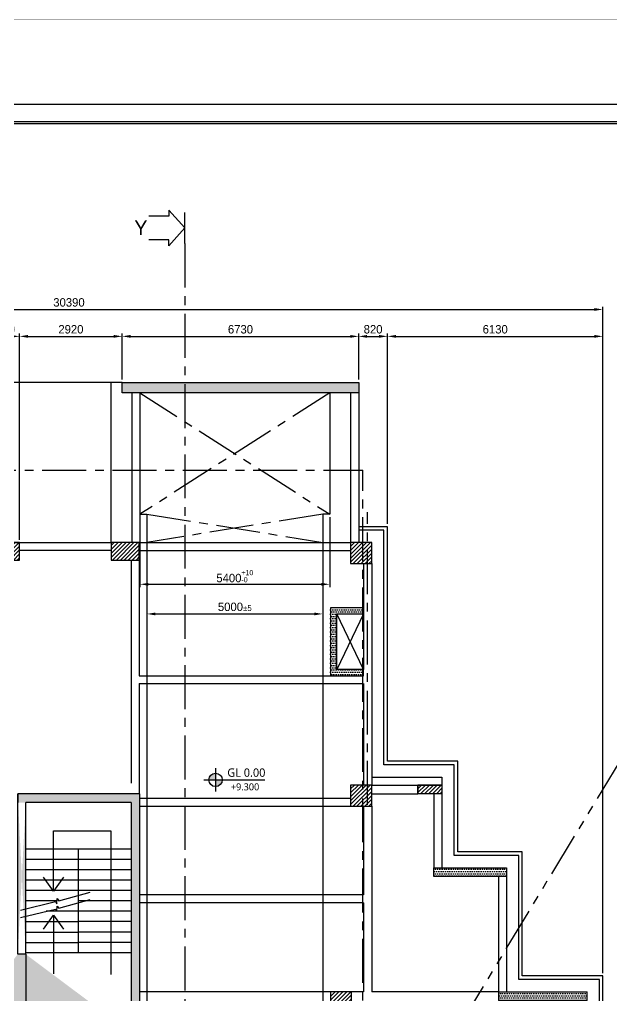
# Model space of a CAD drawing. Header units: millimetres. Extents: x -5 to 1510635, y -6 to 71285.
# Drawn here: x 591285 to 608131, y 19757 to 47525 of the extents above; entities that cross this region are included whole.
import ezdxf
from ezdxf.enums import TextEntityAlignment as Align

# ---------------------------------------------------------------- set-up
doc = ezdxf.new("R2010")
doc.units = ezdxf.units.MM
doc.header["$LTSCALE"] = 1000
for name, pattern in [('CENTER', [2, 1.25, -0.25, 0.25, -0.25]), ('HIDDEN', [0.375, 0.25, -0.125]), ('PHANTOM2', [1.25, 0.625, -0.125, 0.125, -0.125, 0.125, -0.125]), ('S-BM-2ND$0$HIDDEN', [9.525, 6.35, -3.175])]:
    doc.linetypes.add(name, pattern=pattern)
for name, color, linetype in [('1', 1, 'CENTER'), ('3', 3, 'Continuous'), ('A-SYM', 6, 'Continuous'), ('MP-1', 1, 'CENTER'), ('MP-2', 42, 'Continuous'), ('MP-4', 4, 'HIDDEN'), ('MP-7', 7, 'Continuous'), ('MP-8', 8, 'Continuous'), ('S-BM-2ND$0$S-BEAM', 21, 'Continuous'), ('S-BM-2ND$0$S-BEAMS-1', 21, 'Continuous'), ('S-BM-2ND$0$S-HATCH-DROP', 11, 'Continuous'), ('S-BM-2ND$0$SDIM-2', 11, 'Continuous'), ('S-COL 2ND$0$GRD RC WALL', 31, 'Continuous'), ('S-COL 2ND$0$S-COL-1', 31, 'Continuous'), ('S-COL 2ND$0$S-COL-HATCH', 11, 'Continuous'), ('S-COL 2ND$0$S-RCWALL', 31, 'Continuous'), ('S-COL 2ND$0$S-RCWALL-HACH', 21, 'Continuous'), ('S-GRID', 11, 'CENTER'), ('SDIM-2', 11, 'Continuous')]:
    doc.layers.add(name, color=color, linetype=linetype)
doc.layers.add('OPENING ELE 0.09', color=35, linetype='Continuous', lineweight=9)
doc.layers.add('S-HATCH', color=11, linetype='Continuous', lineweight=13)
doc.styles.add('GHD', font='OUTLINE', dxfattribs={"bigfont": 'GHD'})
doc.styles.add('TEXT', font='romans.shx', dxfattribs={"width": 0.75})
doc.styles.add('맑은고딕', font='malgun.ttf', dxfattribs={"height": 800})
doc.dimstyles.new('MET-100', dxfattribs={"dimscale": 100, "dimtxt": 2, "dimasz": 2, "dimexe": 2, "dimexo": 2, "dimgap": 0.5, "dimtad": 1, "dimdec": 0, "dimdsep": 46, "dimtxsty": 'TEXT', "dimblk1": 'OBLIQUE', "dimblk2": 'OBLIQUE', "dimsah": 1, "dimcen": 0, "dimdle": 2, "dimclrd": 11, "dimclre": 11, "dimclrt": 21, "dimadec": 0, "dimazin": 0, "dimtfac": 0.8, "dimtdec": 0, "dimtofl": 0, "dimtmove": 0, "dimatfit": 3, "dimfxl": 1, "dimtolj": 1, "dimtzin": 0, "dimarcsym": 0})
doc.dimstyles.new('MPS2', dxfattribs={"dimscale": 100, "dimtxt": 3, "dimasz": 3, "dimexe": 1, "dimexo": 1, "dimgap": 1, "dimtad": 1, "dimzin": 12, "dimdsep": 46, "dimtxsty": 'Standard', "dimcen": 1, "dimclrd": 1, "dimclre": 1, "dimclrt": 7, "dimazin": 2, "dimtfac": 1, "dimtmove": 0, "dimatfit": 3, "dimfxl": 1, "dimarcsym": 0})

# ---------------------------------------------------------------- blocks, each defined once
blk = doc.blocks.new('S-COL 2ND')
at = {"layer": 'S-COL 2ND$0$S-COL-HATCH'}
h = blk.add_hatch(dxfattribs=at)
h.set_pattern_fill('ANSI31', color=256, scale=25)
h.set_pattern_definition([(45, (-1360.12, 18780), (-56.1266008, 56.1266008), [])])
h.paths.add_polyline_path([(3998377, -137939), (3999177, -137939), (3999177, -137439), (3998377, -137439)])
h = blk.add_hatch(dxfattribs=at)
h.set_pattern_fill('ANSI31', color=256, scale=25)
h.set_pattern_definition([(45, (2845, 18780), (-56.1266008, 56.1266008), [])])
h.paths.add_polyline_path([(4002582, -137939), (4003382, -137939), (4003382, -137439), (4002582, -137439)])
h = blk.add_hatch(dxfattribs=at)
h.set_pattern_fill('ANSI31', color=256, scale=25)
h.set_pattern_definition([(45, (7474.72, 18780), (-56.1266008, 56.1266008), [])])
h.paths.add_polyline_path([(4007211, -137939), (4008011, -137939), (4008011, -137439), (4007211, -137439)])
h = blk.add_hatch(dxfattribs=at)
h.set_pattern_fill('ANSI31', color=256, scale=25)
h.set_pattern_definition([(45, (10979.72, 18780), (-56.1266008, 56.1266008), [])])
h.paths.add_polyline_path([(4010916, -137939), (4011716, -137939), (4011716, -137439), (4010916, -137439)])
h = blk.add_hatch(dxfattribs=at)
h.set_pattern_fill('ANSI31', color=256, scale=25)
h.set_pattern_definition([(45, (14584.72, 18780), (-56.1266008, 56.1266008), [])])
h.paths.add_polyline_path([(4014321, -137939), (4015121, -137939), (4015121, -137439), (4014321, -137439)])
h = blk.add_hatch(dxfattribs=at)
h.set_pattern_fill('ANSI31', color=256, scale=25)
h.set_pattern_definition([(45, (21199.72, 18780), (-56.1266008, 56.1266008), [])])
h.paths.add_polyline_path([(4021136, -138039), (4021736, -138039), (4021736, -137439), (4021136, -137439)])
h = blk.add_hatch(dxfattribs=at)
h.set_pattern_fill('ANSI31', color=256, scale=25)
h.set_pattern_definition([(45, (-5e-10, 109.054), (-56.1266008, 56.1266008), [])])
h.paths.add_polyline_path([(3998377, -143414), (3999252, -143414), (3999252, -142964), (3998377, -142964)])
h = blk.add_hatch(dxfattribs=at)
h.set_pattern_fill('ANSI31', color=256, scale=25)
h.set_pattern_definition([(45, (3414.82, 109.054), (-56.1266008, 56.1266008), [])])
h.paths.add_polyline_path([(4001452, -143414), (4002667, -143414), (4002667, -142964), (4001452, -142964)])
h = blk.add_hatch(dxfattribs=at)
h.set_pattern_fill('ANSI31', color=256, scale=25)
h.set_pattern_definition([(45, (14235, 11880), (-56.1266008, 56.1266008), [])])
h.paths.add_polyline_path([(4021136, -144939), (4021736, -144939), (4021736, -144339), (4021136, -144339)])
h = blk.add_hatch(dxfattribs=at)
h.set_pattern_fill('ANSI31', color=256, scale=25)
h.paths.add_polyline_path([(4023051, -144339), (4023051, -144589), (4023736, -144589), (4023736, -144339)])
h = blk.add_hatch(dxfattribs=at)
h.set_pattern_fill('ANSI31', color=256, scale=25)
h.set_pattern_definition([(45, (-994.82, 8565.32), (-56.1266008, 56.1266008), [])])
h.paths.add_polyline_path([(3998942, -148253), (3999542, -148253), (3999542, -147653), (3998942, -147653)])
h = blk.add_hatch(dxfattribs=at)
h.set_pattern_fill('ANSI31', color=256, scale=25)
h.set_pattern_definition([(45, (-748.12, 6384.94), (-56.1266008, 56.1266008), [])])
h.paths.add_polyline_path([(3999189, -150434), (4000164, -150434), (4000164, -149984), (3999189, -149984)])
h = blk.add_hatch(dxfattribs=at)
h.set_pattern_fill('ANSI31', color=256, scale=25)
h.set_pattern_definition([(45, (1755, 6384.94), (-56.1266008, 56.1266008), [])])
h.paths.add_polyline_path([(4001692, -150434), (4002667, -150434), (4002667, -149984), (4001692, -149984)])
h = blk.add_hatch(dxfattribs=at)
h.set_pattern_fill('ANSI31', color=256, scale=25)
h.set_pattern_definition([(45, (13660, 5415.35), (-56.1266008, 56.1266008), [])])
h.paths.add_polyline_path([(4020561, -151489), (4021161, -151489), (4021161, -150218), (4020561, -150218)])
h = blk.add_hatch(dxfattribs=at)
h.set_pattern_fill('ANSI31', color=256, scale=25)
h.set_pattern_definition([(45, (20364.91, 4960), (-56.1266008, 56.1266008), [])])
h.paths.add_polyline_path([(4027266, -151859), (4027866, -151859), (4027866, -151259), (4027266, -151259)])
h = blk.add_hatch(dxfattribs=at)
h.set_pattern_fill('ANSI31', color=256, scale=25)
h.paths.add_polyline_path([(3999937, -156819), (4000537, -156819), (4000537, -156219), (3999937, -156219)])
h = blk.add_hatch(dxfattribs=at)
h.set_pattern_fill('ANSI31', color=256, scale=25)
h.set_pattern_definition([(45, (-2669.72, 0), (-56.1266008, 56.1266008), [])])
h.paths.add_polyline_path([(4004232, -156819), (4004832, -156819), (4004832, -156219), (4004232, -156219)])
h = blk.add_hatch(dxfattribs=at)
h.set_pattern_fill('ANSI31', color=256, scale=25)
h.set_pattern_definition([(45, (4910, 0), (-56.1266008, 56.1266008), [])])
h.paths.add_polyline_path([(4011811, -156819), (4012661, -156819), (4012661, -156219), (4011811, -156219)])
h = blk.add_hatch(dxfattribs=at)
h.set_pattern_fill('ANSI31', color=256, scale=25)
h.set_pattern_definition([(45, (13660, 0), (-56.1266008, 56.1266008), [])])
h.paths.add_polyline_path([(4020561, -156819), (4021161, -156819), (4021161, -156219), (4020561, -156219)])
h = blk.add_hatch(dxfattribs=at)
h.set_pattern_fill('ANSI31', color=256, scale=25)
h.set_pattern_definition([(45, (20364.91, 0), (-56.1266008, 56.1266008), [])])
h.paths.add_polyline_path([(4027266, -156819), (4027866, -156819), (4027866, -156219), (4027266, -156219)])
at = {"layer": 'S-COL 2ND$0$S-RCWALL-HACH'}
h = blk.add_hatch(dxfattribs=at)
h.set_pattern_fill('DOTS', color=256, scale=40)
h.set_pattern_definition([(0, (0, -2), (31.75, 63.5), [0, -63.5])])
h.paths.add_polyline_path([(4014636, -132883), (4021366, -132883), (4021366, -133183), (4014636, -133183)])
h = blk.add_hatch(dxfattribs=at)
h.set_pattern_fill('DOTS', color=256, scale=40)
h.paths.add_polyline_path([(4020736, -139469), (4021506, -139469), (4021506, -139294), (4020561, -139294), (4020561, -141229), (4021506, -141229), (4021506, -141054), (4020736, -141054)])
h = blk.add_hatch(dxfattribs=at)
h.set_pattern_fill('DOTS', color=256, scale=40)
h.paths.add_polyline_path([(4009962, -145611), (4010162, -145611), (4010162, -144589), (4006772, -144589), (4006772, -150469), (4010162, -150469), (4010162, -149401), (4009962, -149401), (4009962, -150219), (4007022, -150219), (4007022, -147634), (4009962, -147634), (4009962, -148401), (4010162, -148401), (4010162, -146611), (4009962, -146611), (4009962, -147384), (4007022, -147384), (4007022, -144839), (4009962, -144839)])
edge = h.paths.add_edge_path()
edge.add_line((4009962, -150469), (4009962, -151644))
edge.add_line((4010161, -151644), (4009962, -151644))
h = blk.add_hatch(dxfattribs=at)
h.set_pattern_fill('DOTS', color=256, scale=40)
edge = h.paths.add_edge_path()
edge.add_line((4011662, -144589), (4011662, -144839))
edge.add_line((4015142, -144589), (4011662, -144589))
edge.add_line((4014892, -144839), (4011892, -144839))
edge.add_line((4014892, -144839), (4014892, -151394))
edge.add_line((4015142, -151644), (4015142, -144589))
edge.add_line((4011892, -149154), (4011892, -144839))
edge.add_line((4011662, -149154), (4011662, -144589))
edge.add_line((4011892, -149154), (4011662, -149154))
edge.add_line((4009962, -151394), (4014892, -151394))
edge.add_line((4015142, -151644), (4009962, -151644))
edge.add_line((4009962, -151644), (4009962, -151394))
h = blk.add_hatch(dxfattribs=at)
h.set_pattern_fill('DOTS', color=256, scale=40)
h.set_pattern_definition([(0, (-1.51, -2305.376), (31.75, 63.5), [0, -63.5])])
h.paths.add_polyline_path([(4023510, -146690), (4025568, -146690), (4025568, -146940), (4023510, -146940)])
h = blk.add_hatch(dxfattribs=at)
h.set_pattern_fill('DOTS', color=256, scale=40)
h.set_pattern_definition([(0, (5, 0.353), (31.75, 63.5), [0, -63.5])])
h.paths.add_polyline_path([(4027866, -150218), (4025338, -150218), (4025338, -150468), (4027866, -150478)])
at = {"layer": 'S-COL 2ND$0$GRD RC WALL', "elevation": 0}
blk.add_lwpolyline([(4014636, -132883), (4021366, -132883), (4021366, -133183), (4014636, -133183)], close=True, dxfattribs=at)
at = {"layer": 'S-COL 2ND$0$S-COL-1'}
for p, q in [((3999177, -137689, 0), (3999177, -137439, 0)), ((4003382, -137689, 0), (4003382, -137439, 0)), ((4008011, -137689, 0), (4008011, -137439)), ((4015121, -137689, 0), (4015121, -137439, 0)), ((4023737, -144339, 0), (4023051, -144339, 0)), ((4023051, -144589, 0), (4023051, -144339, 0)), ((4023051, -144339, 0), (4023051, -144589, 0)), ((4015142, -144589, 0), (4011662, -144589, 0)), ((4011662, -144589, 0), (4011662, -144839, 0)), ((4011662, -149154, 0), (4011662, -144589, 0)), ((4015142, -151644, 0), (4015142, -144589, 0)), ((4014892, -144839, 0), (4011892, -144839, 0)), ((4011892, -149154, 0), (4011892, -144839, 0)), ((4014892, -144839, 0), (4014892, -151394, 0)), ((4011892, -149154, 0), (4011662, -149154, 0)), ((4025341, -150218, 0), (4027866, -150218, 0)), ((4025341, -150218, 0), (4025341, -150468, 0)), ((4027866, -150468, 0), (4027866, -150218, 0)), ((4000134, -150434, 0), (3999934, -150434, 0)), ((4002637, -150434, 0), (4002437, -150434, 0)), ((4027866, -150468, 0), (4025341, -150468, 0)), ((4009962, -151644, 0), (4009962, -151394, 0)), ((4009962, -151394, 0), (4014892, -151394, 0)), ((4015142, -151644, 0), (4009962, -151644, 0))]:
    blk.add_line(p, q, dxfattribs=at)
at = {"layer": 'S-COL 2ND$0$S-COL-1', "elevation": 0}
for points in [[(3998377, -137939), (3999177, -137939), (3999177, -137439), (3998377, -137439)], [(4002582, -137939), (4003382, -137939), (4003382, -137439), (4002582, -137439)], [(4014321, -137939), (4015121, -137939), (4015121, -137439), (4014321, -137439)], [(4021136, -138039), (4021736, -138039), (4021736, -137439), (4021136, -137439)], [(3998377, -143414), (3999252, -143414), (3999252, -142964), (3998377, -142964)], [(4001452, -143414), (4002667, -143414), (4002667, -142964), (4001452, -142964)], [(4021136, -144939), (4021736, -144939), (4021736, -144339), (4021136, -144339)], [(4023051, -144339), (4023736, -144339), (4023736, -144589), (4023051, -144589)], [(4023506, -146690), (4025571, -146690), (4025571, -146940), (4023506, -146940)], [(3998942, -148253), (3999542, -148253), (3999542, -147653), (3998942, -147653)], [(3999189, -150434), (4000164, -150434), (4000164, -149984), (3999189, -149984)], [(4001692, -150434), (4002667, -150434), (4002667, -149984), (4001692, -149984)], [(4020561, -151489), (4021161, -151489), (4021161, -150218), (4020561, -150218)], [(4027266, -151859), (4027866, -151859), (4027866, -151259), (4027266, -151259)], [(3999937, -156819), (4000537, -156819), (4000537, -156219), (3999937, -156219)], [(4004232, -156819), (4004832, -156819), (4004832, -156219), (4004232, -156219)], [(4011811, -156819), (4012661, -156819), (4012661, -156219), (4011811, -156219)], [(4020561, -156819), (4021161, -156819), (4021161, -156219), (4020561, -156219)], [(4027266, -156819), (4027866, -156819), (4027866, -156219), (4027266, -156219)]]:
    blk.add_lwpolyline(points, close=True, dxfattribs=at)
at = {"layer": 'S-COL 2ND$0$S-COL-1'}
for points in [[(4007211, -137939), (4008011, -137939), (4008011, -137439), (4007211, -137439)], [(4010916, -137939), (4011716, -137939), (4011716, -137439), (4010916, -137439)]]:
    blk.add_lwpolyline(points, close=True, dxfattribs=at)
at = {"layer": 'S-COL 2ND$0$S-COL-1', "elevation": 0}
blk.add_lwpolyline([(4021506, -139294), (4020561, -139294), (4020561, -141229), (4021506, -141229), (4021506, -141054), (4020736, -141054), (4020736, -139469), (4021506, -139469), (4021506, -139294)], dxfattribs=at)
at = {"layer": 'S-COL 2ND$0$S-RCWALL'}
for p, q in [((4006772, -144589, 0), (4010162, -144589, 0)), ((4006772, -144589, 0), (4006772, -150469, 0)), ((4010162, -145611), (4010162, -144589, 0)), ((4007022, -147384, 0), (4007022, -144839, 0)), ((4007022, -144839, 0), (4009962, -144839, 0)), ((4009962, -145611), (4009962, -144839, 0)), ((4009962, -145611), (4010162, -145611)), ((4009962, -147384), (4009962, -146611, 0)), ((4009962, -146611), (4010162, -146611)), ((4010162, -148401), (4010162, -146611, 0)), ((4007022, -147384, 0), (4009962, -147384, 0)), ((4007022, -150219, 0), (4007022, -147634, 0)), ((4007022, -147634, 0), (4009962, -147634, 0)), ((4009962, -148401), (4009962, -147634, 0)), ((4009962, -148401), (4010162, -148401)), ((4009962, -150219, 0), (4009962, -149401, 0)), ((4009962, -149401), (4010162, -149401)), ((4010162, -150469, 0), (4010162, -149401, 0)), ((4007022, -150219, 0), (4009962, -150219)), ((4006772, -150469, 0), (4010162, -150469, 0)), ((4010111, -151644, 0), (4009962, -151644, 0))]:
    blk.add_line(p, q, dxfattribs=at)
blk = doc.blocks.new('_Oblique')
at = {"layer": 'OPENING ELE 0.09', "color": 0, "lineweight": -2}
blk.add_line((-0.5, -0.5), (0.5, 0.5), dxfattribs=at)
blk = doc.blocks.new('1223333333')
at = {"layer": 'A-SYM'}
h = blk.add_hatch(color=256, dxfattribs=at)
h.paths.add_polyline_path([(-984, 0), (-984, 96, 0.414214), (-1080, 0)])
h.paths.add_polyline_path([(-888, 0), (-984, 0), (-984, -96, 0.414214)])
blk.add_line((-984, 168), (-984, -168), dxfattribs=at)
blk.add_lwpolyline([(-1152, 0), (-298, 0), (-277, 0)], dxfattribs=at)
blk.add_circle((-984, 0), 96, dxfattribs=at)
blk = doc.blocks.new('*D281')
at = {"layer": 'DEFPOINTS', "color": 0, "linetype": 'ByBlock', "transparency": 16777216}
for p in [(591287, 38510), (590487, 32644), (591287, 32644, 0)]:
    blk.add_point(p, dxfattribs=at)
at = {"layer": 'MP-8', "color": 1, "linetype": 'ByBlock', "lineweight": -2, "transparency": 16777216}
for p, q in [((590487, 32724), (590487, 38590)), ((590727, 38510), (591047, 38510)), ((591287, 32724), (591287, 38590))]:
    blk.add_line(p, q, dxfattribs=at)
at = {"layer": 'MP-8', "color": 1, "linetype": 'ByBlock', "transparency": 16777216}
for points in [[(590727, 38550), (590727, 38470), (590487, 38510)], [(591047, 38550), (591047, 38470), (591287, 38510)]]:
    blk.add_solid(points, dxfattribs=at)
at = {"layer": 'MP-8', "color": 7, "linetype": 'ByBlock', "transparency": 16777216, "insert": (590887, 38710), "char_height": 240, "attachment_point": 5}
blk.add_mtext('800', dxfattribs=at)
blk = doc.blocks.new('*D282')
at = {"layer": 'DEFPOINTS', "color": 0, "linetype": 'ByBlock', "transparency": 16777216}
for p in [(594207, 38510), (594207, 37200), (591287, 32644, 0)]:
    blk.add_point(p, dxfattribs=at)
at = {"layer": 'MP-8', "color": 1, "linetype": 'ByBlock', "lineweight": -2, "transparency": 16777216}
for p, q in [((591287, 32724), (591287, 38590)), ((591527, 38510), (593967, 38510)), ((594207, 37280), (594207, 38590))]:
    blk.add_line(p, q, dxfattribs=at)
at = {"layer": 'MP-8', "color": 1, "linetype": 'ByBlock', "transparency": 16777216}
for points in [[(591527, 38550), (591527, 38470), (591287, 38510)], [(593967, 38550), (593967, 38470), (594207, 38510)]]:
    blk.add_solid(points, dxfattribs=at)
at = {"layer": 'MP-8', "color": 7, "linetype": 'ByBlock', "transparency": 16777216, "insert": (592747, 38710), "char_height": 240, "attachment_point": 5}
blk.add_mtext('2920', dxfattribs=at)
blk = doc.blocks.new('*D283')
at = {"layer": 'DEFPOINTS', "color": 0, "linetype": 'ByBlock', "transparency": 16777216}
for p in [(600937, 38510), (594207, 37200), (600937, 37200, 0)]:
    blk.add_point(p, dxfattribs=at)
at = {"layer": 'MP-8', "color": 1, "linetype": 'ByBlock', "lineweight": -2, "transparency": 16777216}
for p, q in [((594207, 37280), (594207, 38590)), ((594447, 38510), (600697, 38510)), ((600937, 37280), (600937, 38590))]:
    blk.add_line(p, q, dxfattribs=at)
at = {"layer": 'MP-8', "color": 1, "linetype": 'ByBlock', "transparency": 16777216}
for points in [[(594447, 38550), (594447, 38470), (594207, 38510)], [(600697, 38550), (600697, 38470), (600937, 38510)]]:
    blk.add_solid(points, dxfattribs=at)
at = {"layer": 'MP-8', "color": 7, "linetype": 'ByBlock', "transparency": 16777216, "insert": (597572, 38710), "char_height": 240, "attachment_point": 5}
blk.add_mtext('6730', dxfattribs=at)
blk = doc.blocks.new('*D284')
at = {"layer": 'DEFPOINTS', "color": 0, "linetype": 'ByBlock', "transparency": 16777216}
for p in [(601757, 38510), (600937, 37200, 0), (601757, 33094, 0)]:
    blk.add_point(p, dxfattribs=at)
at = {"layer": 'MP-8', "color": 1, "linetype": 'ByBlock', "lineweight": -2, "transparency": 16777216}
for p, q in [((600937, 37280), (600937, 38590)), ((601177, 38510), (601517, 38510)), ((601757, 33174), (601757, 38590))]:
    blk.add_line(p, q, dxfattribs=at)
at = {"layer": 'MP-8', "color": 1, "linetype": 'ByBlock', "transparency": 16777216}
for points in [[(601177, 38550), (601177, 38470), (600937, 38510)], [(601517, 38550), (601517, 38470), (601757, 38510)]]:
    blk.add_solid(points, dxfattribs=at)
at = {"layer": 'MP-8', "color": 7, "linetype": 'ByBlock', "transparency": 16777216, "insert": (601347, 38710), "char_height": 240, "attachment_point": 5}
blk.add_mtext('820', dxfattribs=at)
blk = doc.blocks.new('*D285')
at = {"layer": 'DEFPOINTS', "color": 0, "linetype": 'ByBlock', "transparency": 16777216}
for p in [(607887, 38510), (601757, 33094, 0), (607887, 20315)]:
    blk.add_point(p, dxfattribs=at)
at = {"layer": 'MP-8', "color": 1, "linetype": 'ByBlock', "lineweight": -2, "transparency": 16777216}
for p, q in [((601757, 33174), (601757, 38590)), ((601997, 38510), (607647, 38510)), ((607887, 20395), (607887, 38590))]:
    blk.add_line(p, q, dxfattribs=at)
at = {"layer": 'MP-8', "color": 1, "linetype": 'ByBlock', "transparency": 16777216}
for points in [[(601997, 38550), (601997, 38470), (601757, 38510)], [(607647, 38550), (607647, 38470), (607887, 38510)]]:
    blk.add_solid(points, dxfattribs=at)
at = {"layer": 'MP-8', "color": 7, "linetype": 'ByBlock', "transparency": 16777216, "insert": (604822, 38710), "char_height": 240, "attachment_point": 5}
blk.add_mtext('6130', dxfattribs=at)
blk = doc.blocks.new('*D286')
at = {"layer": 'DEFPOINTS', "color": 0, "linetype": 'ByBlock', "transparency": 16777216}
for p in [(607887, 39275), (577497, 32644, 0), (607887, 20315, 0)]:
    blk.add_point(p, dxfattribs=at)
at = {"layer": 'MP-8', "color": 1, "linetype": 'ByBlock', "lineweight": -2, "transparency": 16777216}
for p, q in [((577497, 32724), (577497, 39355)), ((577737, 39275), (607647, 39275)), ((607887, 20395), (607887, 39355))]:
    blk.add_line(p, q, dxfattribs=at)
at = {"layer": 'MP-8', "color": 1, "linetype": 'ByBlock', "transparency": 16777216}
for points in [[(577737, 39315), (577737, 39235), (577497, 39275)], [(607647, 39315), (607647, 39235), (607887, 39275)]]:
    blk.add_solid(points, dxfattribs=at)
at = {"layer": 'MP-8', "color": 7, "linetype": 'ByBlock', "transparency": 16777216, "insert": (592692, 39475), "char_height": 240, "attachment_point": 5}
blk.add_mtext('30390', dxfattribs=at)
blk = doc.blocks.new('*D287')
at = {"layer": 'DEFPOINTS', "color": 0, "linetype": 'ByBlock', "transparency": 16777216}
for p in [(594207, 37200, 0), (575908, 32644), (577497, 32644, 0)]:
    blk.add_point(p, dxfattribs=at)
at = {"layer": 'MP-8', "color": 1, "linetype": 'ByBlock', "lineweight": -2, "transparency": 16777216}
for p, q in [((594127, 37200), (575828, 37200)), ((575908, 36960), (575908, 32884)), ((577417, 32644), (575828, 32644))]:
    blk.add_line(p, q, dxfattribs=at)
at = {"layer": 'MP-8', "color": 1, "linetype": 'ByBlock', "transparency": 16777216}
for points in [[(575868, 36960), (575948, 36960), (575908, 37200)], [(575868, 32884), (575948, 32884), (575908, 32644)]]:
    blk.add_solid(points, dxfattribs=at)
at = {"layer": 'MP-8', "color": 7, "linetype": 'ByBlock', "transparency": 16777216, "insert": (575708, 34922), "char_height": 240, "attachment_point": 5, "rotation": 90}
blk.add_mtext('4555', dxfattribs=at)
blk = doc.blocks.new('*D298')
at = {"layer": 'DEFPOINTS', "color": 0, "linetype": 'ByBlock', "transparency": 16777216}
for p in [(575082, 37200), (594207, 37200, 0), (579057, 12814, 0)]:
    blk.add_point(p, dxfattribs=at)
at = {"layer": 'MP-8', "color": 1, "linetype": 'ByBlock', "lineweight": -2, "transparency": 16777216}
for p, q in [((594127, 37200), (575002, 37200)), ((575082, 13054), (575082, 36960)), ((578977, 12814), (575002, 12814))]:
    blk.add_line(p, q, dxfattribs=at)
at = {"layer": 'MP-8', "color": 1, "linetype": 'ByBlock', "transparency": 16777216}
for points in [[(575042, 36960), (575122, 36960), (575082, 37200)], [(575042, 13054), (575122, 13054), (575082, 12814)]]:
    blk.add_solid(points, dxfattribs=at)
at = {"layer": 'MP-8', "color": 7, "linetype": 'ByBlock', "transparency": 16777216, "insert": (574882, 25007), "char_height": 240, "attachment_point": 5, "rotation": 90}
blk.add_mtext('24385', dxfattribs=at)
blk = doc.blocks.new('*D299')
at = {"layer": 'DEFPOINTS', "color": 0, "linetype": 'ByBlock', "transparency": 16777216}
for p in [(594712, 33450, 0), (600112, 33450, 0), (600112, 31456)]:
    blk.add_point(p, dxfattribs=at)
at = {"layer": 'MP-8', "color": 1, "linetype": 'ByBlock', "lineweight": -2, "transparency": 16777216}
for p, q in [((594712, 33370), (594712, 31376)), ((600112, 33370), (600112, 31376)), ((594952, 31456), (599872, 31456))]:
    blk.add_line(p, q, dxfattribs=at)
at = {"layer": 'MP-8', "color": 1, "linetype": 'ByBlock', "transparency": 16777216}
for points in [[(594952, 31496), (594952, 31416), (594712, 31456)], [(599872, 31496), (599872, 31416), (600112, 31456)]]:
    blk.add_solid(points, dxfattribs=at)
at = {"layer": 'MP-8', "color": 7, "linetype": 'ByBlock', "transparency": 16777216, "insert": (597412, 31685), "char_height": 240, "attachment_point": 5}
blk.add_mtext('5400{\\H144.000000;\\S+10^ -0;}', dxfattribs=at)
blk = doc.blocks.new('*D300')
at = {"layer": 'DEFPOINTS', "color": 0, "linetype": 'ByBlock', "transparency": 16777216}
for p in [(594912, 30613, 0), (599912, 30613, 0), (599912, 30613)]:
    blk.add_point(p, dxfattribs=at)
at = {"layer": 'MP-8', "color": 1, "linetype": 'ByBlock', "lineweight": -2, "transparency": 16777216}
blk.add_line((595152, 30613), (599672, 30613), dxfattribs=at)
at = {"layer": 'MP-8', "color": 1, "linetype": 'ByBlock', "transparency": 16777216}
for points in [[(595152, 30653), (595152, 30573), (594912, 30613)], [(599672, 30653), (599672, 30573), (599912, 30613)]]:
    blk.add_solid(points, dxfattribs=at)
at = {"layer": 'MP-8', "color": 7, "linetype": 'ByBlock', "transparency": 16777216, "insert": (597412, 30813), "char_height": 240, "attachment_point": 5}
blk.add_mtext('5000{\\H168.000000;±5}', dxfattribs=at)

msp = doc.modelspace()

# ---------------------------------------------------------------- linework, layer by layer
at = {"layer": '1'}
for p, q in [((595991.96, 41152.204, 0), (595991.96, 10119.383, 0)), ((587934.039, 34699.654, 0), (601058.708, 34699.654, 0)), ((601058.708, 16115.545, 0), (601058.708, 34699.654, 0))]:
    msp.add_line(p, q, dxfattribs=at)
at = {"layer": '3'}
msp.add_line((595991.96, 41152.204, 0), (595991.96, 42035.204, 0), dxfattribs=at)
at = {"layer": 'MP-1'}
for p, q in [((600111.96, 36899.654, 0), (594711.96, 33449.654, 0)), ((594711.96, 36899.654, 0), (600111.96, 33449.654, 0)), ((594911.96, 33449.654, 0), (599911.96, 32649.654, 0)), ((599911.96, 33449.654, 0), (594911.96, 32649.654, 0))]:
    msp.add_line(p, q, dxfattribs=at)
at = {"layer": 'MP-1', "color": 6, "linetype": 'PHANTOM2', "ltscale": 2}
msp.add_line((610964.729, 30699.657, 0), (600467.334, 13408.361, 0), dxfattribs=at)
at = {"layer": 'MP-2'}
for p, q in [((595529.643, 41933.997, 0), (594966.484, 41933.997, 0)), ((595991.952, 41593.707, 0), (595529.643, 42102.114, 0)), ((595529.643, 42102.114, 0), (595529.643, 41933.997, 0)), ((595991.952, 41593.707, 0), (595529.643, 41085.3, 0)), ((595529.643, 41253.416, 0), (594966.484, 41253.416, 0)), ((595529.643, 41085.3, 0), (595529.643, 41253.416, 0))]:
    msp.add_line(p, q, dxfattribs=at)
at = {"layer": 'MP-2', "const_width": 10}
msp.add_lwpolyline([(630000, 0), (562800, 0), (562800, 47520), (630000, 47520)], close=True, dxfattribs=at)
at = {"layer": 'MP-7'}
for points in [[(565240, 45120), (627560, 45120), (627560, 2400), (565240, 2400)], [(627061.091, 2898.909), (565738.909, 2898.909), (565738.909, 44621.091), (627061.091, 44621.091)], [(565794.343, 44565.657), (627005.657, 44565.657), (627005.657, 2954.343), (565794.343, 2954.343)]]:
    msp.add_lwpolyline(points, close=True, dxfattribs=at)
at = {"layer": 'MP-8'}
for p, q in [((594711.96, 36899.654, 0), (594711.96, 33449.654, 0)), ((600111.96, 36899.654, 0), (600111.96, 33449.654, 0)), ((594711.96, 33449.654, 0), (594911.96, 33449.654, 0)), ((594911.96, 33449.654, 0), (594911.96, 13494.288, 0)), ((599911.96, 33449.654, 0), (599911.96, 13494.288, 0)), ((600111.96, 33449.654, 0), (599911.96, 33449.654, 0)), ((594911.96, 32649.654, 0), (599911.96, 32649.654, 0))]:
    msp.add_line(p, q, dxfattribs=at)
at = {"layer": 'S-BM-2ND$0$S-BEAM', "linetype": 'S-BM-2ND$0$HIDDEN'}
for p, q in [((594481.943, 36899.654, 0), (594481.943, 32644.353, 0)), ((600706.96, 36901.654, 0), (600706.96, 32644.353, 0)), ((594711.943, 33444.353, 0), (594711.943, 32644.353, 0)), ((594711.943, 32644.353, 0), (600706.96, 32644.353, 0)), ((593891.96, 32414.353, 0), (591286.96, 32414.353, 0)), ((594691.96, 32414.353, 0), (600706.96, 32414.353, 0)), ((594461.96, 32144.353, 0), (594461.961, 25494.355, 0)), ((594691.96, 32144.353, 0), (594691.952, 28854.353, 0)), ((601076.96, 32044.353, 0), (601076.96, 29029.353, 0)), ((594691.952, 28854.353, 0), (600131.96, 28854.353, 0)), ((594691.96, 28629.353, 0), (594691.96, 25494.353, 0)), ((594691.96, 28629.353, 0), (601076.96, 28629.353, 0)), ((601076.96, 28629.353, 0), (601076.96, 25744.353, 0)), ((601306.96, 25744.353, 0), (602622.113, 25744.353, 0)), ((594707.388, 25374.353, 0), (600706.96, 25374.353, 0)), ((601306.96, 25494.353, 0), (602622.113, 25494.353, 0)), ((603076.96, 25494.353, 0), (603076.96, 23393.001, 0)), ((594707.388, 25144.353, 0), (600706.96, 25144.353, 0)), ((601076.96, 25144.353, 0), (601076.96, 22617.03, 0)), ((601306.96, 25144.353, 0), (601306.96, 19864.706, 0)), ((604911.96, 23143.001, 0), (604911.96, 19864.706, 0)), ((601076.96, 22617.03, 0), (594712.381, 22617.03, 0)), ((601076.96, 22392.03, 0), (594712.381, 22392.03, 0)), ((601076.96, 22392.03, 0), (601076.96, 19864.706, 0)), ((591462.389, 20929.353, 0), (591462.39, 18689.354, 0)), ((600131.96, 19864.706, 0), (594707.373, 19864.707, 0)), ((601076.96, 19864.706, 0), (600485.402, 19864.706, 0)), ((604911.96, 19864.706, 0), (601306.96, 19864.706, 0))]:
    msp.add_line(p, q, dxfattribs=at)
at = {"layer": 'S-BM-2ND$0$S-BEAM'}
for p, q in [((587029.96, 32644.353, 0), (593891.96, 32644.353, 0)), ((605141.713, 23143.001, 0), (605141.713, 19864.706, 0))]:
    msp.add_line(p, q, dxfattribs=at)
at = {"layer": 'S-BM-2ND$0$S-BEAM', "elevation": 0}
msp.add_lwpolyline([(600311.562, 30614.353), (601076.96, 30614.353), (601076.96, 29029.353), (600311.562, 29029.353)], close=True, dxfattribs=at)
at = {"layer": 'S-BM-2ND$0$S-BEAMS-1'}
for p, q in [((593891.96, 32644.353, 0), (593891.96, 37202.134, 0)), ((594206.943, 37199.654, 0), (593891.96, 37199.654, 0)), ((594711.943, 36899.654, 0), (594711.943, 33444.353, 0)), ((600936.96, 36901.654, 0), (600936.96, 32644.353, 0)), ((601306.96, 32044.353, 0), (601306.96, 28629.353, 0)), ((601306.96, 28629.353, 0), (601306.96, 25744.353, 0)), ((601306.96, 25969.353, 0), (603307.453, 25969.353, 0)), ((603307.453, 25969.353, 0), (603307.453, 23393.001, 0)), ((594457.389, 23922.524, 0), (591457.389, 23922.524, 0)), ((591457.389, 23922.524, 0), (591457.389, 22222.382, 0)), ((592957.389, 20972.524, 0), (591457.389, 20972.524, 0))]:
    msp.add_line(p, q, dxfattribs=at)
at = {"layer": 'S-BM-2ND$0$S-BEAMS-1', "elevation": 0}
for points in [[(577947.118, 32644.353), (577497.118, 32644.353), (577497.118, 26219.353), (578062.426, 26219.353), (578062.426, 21379.674), (578312.118, 21379.674), (578312.118, 19199.297), (579057.242, 19199.297), (579057.242, 12814.353), (607886.867, 12814.353), (607886.867, 20314.706), (605591.713, 20314.706), (605591.713, 23843.001), (603757.453, 23843.001), (603757.453, 26419.353), (601756.96, 26419.353), (601756.96, 33094.353), (600936.96, 33094.353)], [(577947.118, 32544.353), (577597.118, 32544.353), (577597.118, 26319.353), (578162.426, 26319.353), (578162.426, 21479.674), (578412.118, 21479.674), (578412.118, 19299.297), (579157.242, 19299.297), (579157.242, 12914.353), (607786.867, 12914.353), (607786.867, 20214.706), (605491.713, 20214.706), (605491.713, 23743.001), (603657.453, 23743.001), (603657.453, 26319.353), (601656.96, 26319.353), (601656.96, 32994.353), (600936.96, 32994.353)]]:
    msp.add_lwpolyline(points, dxfattribs=at)
at = {"layer": 'S-BM-2ND$0$S-HATCH-DROP'}
for p, q in [((601076.96, 29029.353, 0), (600311.562, 30614.353, 0)), ((601076.738, 30614.353, 0), (600311.562, 29029.353, 0))]:
    msp.add_line(p, q, dxfattribs=at)
at = {"layer": 'S-BM-2ND$0$SDIM-2'}
for p, q in [((592957.389, 23922.524, 0), (592957.389, 20972.524, 0)), ((594457.389, 23627.524, 0), (591457.389, 23627.524, 0)), ((594457.389, 23332.524, 0), (591457.389, 23332.524, 0)), ((594457.389, 23037.524, 0), (591457.389, 23037.524, 0)), ((594457.389, 22742.524, 0), (591457.389, 22742.524, 0)), ((592353.293, 22447.524, 0), (591457.389, 22447.524, 0)), ((594457.389, 22447.524, 0), (592957.389, 22447.524, 0)), ((594457.389, 22152.524, 0), (592047.589, 22152.524, 0)), ((591457.389, 21857.524, 0), (592957.389, 21857.524, 0)), ((594457.389, 21857.524, 0), (592957.389, 21857.524, 0)), ((591457.389, 21562.524, 0), (592957.389, 21562.524, 0)), ((594457.389, 21562.524, 0), (592957.389, 21562.524, 0)), ((591457.389, 21267.524, 0), (592957.389, 21267.524, 0)), ((594457.389, 21267.524, 0), (592957.389, 21267.524, 0)), ((594457.389, 20972.524, 0), (592957.389, 20972.524, 0))]:
    msp.add_line(p, q, dxfattribs=at)
at = {"layer": 'S-BM-2ND$0$SDIM-2', "linetype": 'Continuous', "elevation": 0}
for points in [[(591309.765, 22181.989), (592304.447, 22426.793), (592346.688, 22367.14), (592358.66, 22512.839), (592400.901, 22453.185), (593295.583, 22697.99)], [(591309.765, 21970.935), (592304.447, 22215.74), (592346.688, 22156.086), (592358.66, 22301.785), (592400.901, 22242.132), (593295.583, 22486.936)]]:
    msp.add_lwpolyline(points, dxfattribs=at)
at = {"layer": 'S-GRID'}
msp.add_line((601191.96, 25178.666, 0), (601191.96, 33505.171, 0), dxfattribs=at)
at = {"layer": 'S-HATCH'}
for p, q in [((594912.389, 13494.353, 0), (594912.389, 33444.353, 0)), ((601076.96, 25144.353, 0), (601306.96, 25144.353, 0))]:
    msp.add_line(p, q, dxfattribs=at)
at = {"layer": 'SDIM-2'}
for p, q in [((592249.531, 24446.078, 0), (593878.912, 24446.078, 0)), ((592249.531, 24446.078, 0), (593878.912, 24446.078, 0)), ((593878.912, 24446.078, 0), (593878.912, 20356.468, 0)), ((593878.912, 24446.078, 0), (593878.912, 20356.468, 0))]:
    msp.add_line(p, q, dxfattribs=at)

# ---------------------------------------------------------------- block references
msp.add_blockref('S-COL 2ND', (-3420429.386, 170083.153, 0))
at = {"layer": 'MP-4', "linetype": 'ByBlock', "xscale": 1.984499999962281, "yscale": 1.984499999962281, "zscale": 1.984499999962281}
msp.add_blockref('1223333333', (598817.297, 25890.504, 0), dxfattribs=at)

# ---------------------------------------------------------------- texts
at = {"layer": '3', "style": 'GHD'}
msp.add_text('Y', height=423.36, dxfattribs=at).set_placement((594739.221, 41390.43, 0), align=Align.CENTER)
at = {"layer": 'A-SYM', "style": '맑은고딕'}
msp.add_text('GL 0.00', height=238.14, dxfattribs=at).set_placement((597197.945, 25979.571, 0))
at = {"layer": 'A-SYM', "color": 2, "style": '맑은고딕'}
msp.add_text('+9.300', height=198.45, dxfattribs=at).set_placement((597298.475, 25593.135, 0))

# ---------------------------------------------------------------- dimensions: what is measured, and where the dimension line sits
at = {"layer": 'MP-8', "linetype": 'ByBlock'}
for base, p1, p2, override, picture, middle in [((607886.867, 39274.602), (577497.118, 32644.353, 0), (607886.867, 20314.706, 0), {"dimscale": 80, "dimdec": 0}, '*D286', (592691.992, 39474.602)), ((591286.96, 38510.498), (590486.96, 32644.353), (591286.96, 32644.353, 0), {"dimscale": 80, "dimdec": 0}, '*D281', (590886.96, 38710.498)), ((594206.943, 38510.498), (591286.96, 32644.353, 0), (594206.943, 37199.654), {"dimscale": 80, "dimdec": 0}, '*D282', (592746.951, 38710.498)), ((600936.96, 38510.498), (594206.943, 37199.654), (600936.96, 37199.654, 0), {"dimscale": 80, "dimdec": 0}, '*D283', (597571.951, 38710.498)), ((601756.96, 38510.498), (600936.96, 37199.654, 0), (601756.96, 33094.353, 0), {"dimscale": 80, "dimdec": 0}, '*D284', (601346.96, 38710.498)), ((607886.867, 38510.498), (601756.96, 33094.353, 0), (607886.867, 20314.706), {"dimscale": 80, "dimdec": 0}, '*D285', (604821.913, 38710.498)), ((600111.96, 31456.252), (594711.96, 33449.654, 0), (600111.96, 33449.654, 0), {"dimscale": 80, "dimtol": 1, "dimtp": 10, "dimtm": 1e-09, "dimtfac": 0.6}, '*D299', (597411.96, 31685.052)), ((599911.96, 30613.397), (594911.96, 30613.397, 0), (599911.96, 30613.397, 0), {"dimscale": 80, "dimtol": 1, "dimtp": 5, "dimtm": 5, "dimtfac": 0.7}, '*D300', (597411.96, 30813.397))]:
    dim = msp.add_linear_dim(base=base, p1=p1, p2=p2, dimstyle='MPS2', override=override, dxfattribs=at)
    dim.commit()
    dim.dimension.update_dxf_attribs({"geometry": picture, "text_midpoint": middle})
for base, p1, p2, picture, middle in [((575082.247, 37199.654), (579057.242, 12814.353, 0), (594206.943, 37199.654, 0), '*D298', (574882.247, 25007.004)), ((575907.825, 32644.353), (594206.943, 37199.654, 0), (577497.118, 32644.353, 0), '*D287', (575707.825, 34922.004))]:
    dim = msp.add_linear_dim(base=base, p1=p1, p2=p2, angle=90, dimstyle='MPS2', override={"dimscale": 80, "dimdec": 0}, dxfattribs=at)
    dim.commit()
    dim.dimension.update_dxf_attribs({"geometry": picture, "text_midpoint": middle})

# ---------------------------------------------------------------- leaders
at = {"layer": 'SDIM-2'}
for points in [[(592249.531, 22721.525, 0), (592249.531, 24446.078, 0)], [(592249.531, 22721.525, 0), (592249.531, 24446.078, 0)], [(592249.531, 22044.782, 0), (592249.531, 20373.153, 0)]]:
    msp.add_leader(points, dimstyle='MET-100', override={"dimasz": 4, "dimtad": 0, "dimldrblk": 'Open90'}, dxfattribs=at)

doc.saveas('drawing.dxf')
